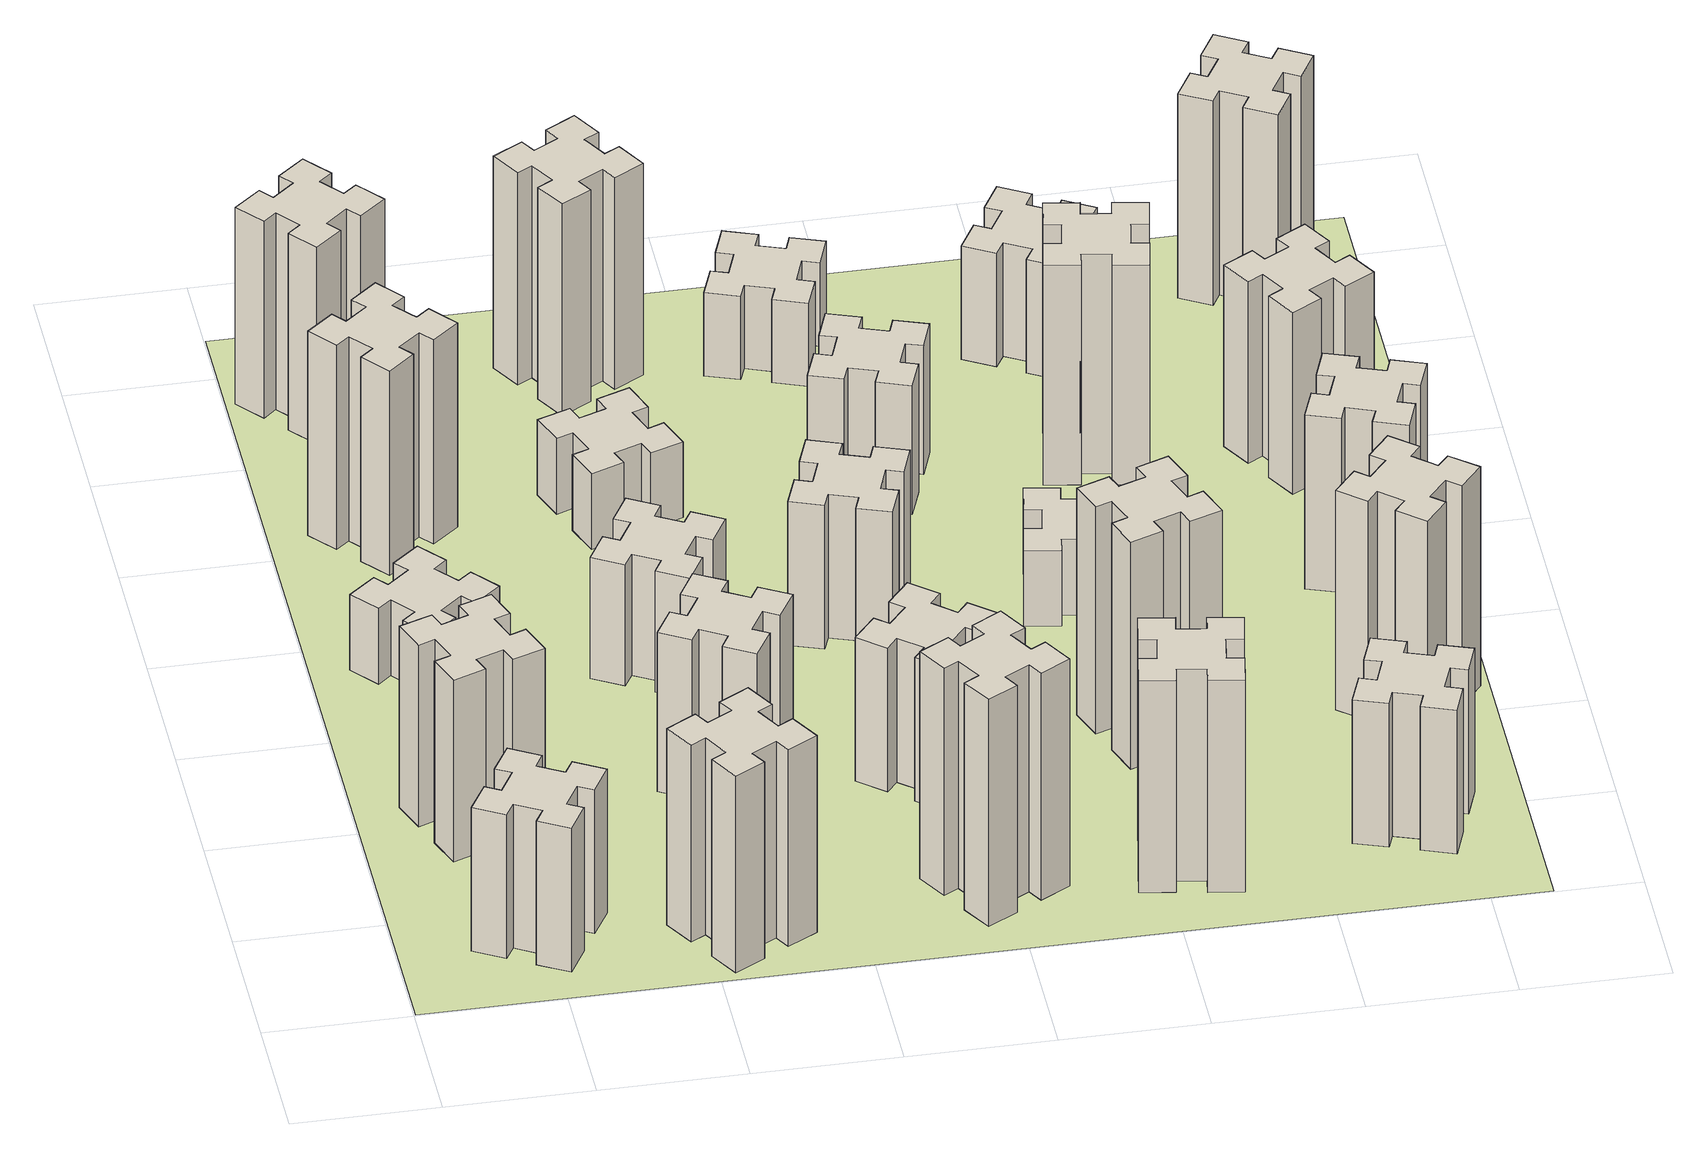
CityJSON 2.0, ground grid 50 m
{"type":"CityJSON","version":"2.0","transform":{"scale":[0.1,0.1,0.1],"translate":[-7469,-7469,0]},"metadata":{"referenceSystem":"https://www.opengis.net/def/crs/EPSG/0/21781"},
"CityObjects":{
"building1":{"type":"Building","attributes":{"class":"1000","function":"1000","usage":"1000","yearOfConstruction":2016,"roofType":"1000","measuredHeight":57,"storeysAboveGround":30,"storeysBelowGround":0},"geometry":[{"type":"Solid","lod":"1","boundaries":[[[[0,1,2,3,4,5,6,7,8,9,10,11,12,13,14,15,16,17,18,19]],[[17,16,20,21]],[[16,15,22,20]],[[15,14,23,22]],[[14,13,24,23]],[[13,12,25,24]],[[12,11,26,25]],[[11,10,27,26]],[[10,9,28,27]],[[9,8,29,28]],[[8,7,30,29]],[[7,6,31,30]],[[6,5,32,31]],[[5,4,33,32]],[[4,3,34,33]],[[3,2,35,34]],[[2,1,36,35]],[[1,0,37,36]],[[0,19,38,37]],[[19,18,39,38]],[[18,17,21,39]],[[24,25,26,27,28,29,30,31,32,33,34,35,36,37,38,39,21,20,22,23]]]]}]},
"building2":{"type":"Building","attributes":{"class":"1000","function":"1000","usage":"1000","yearOfConstruction":2016,"roofType":"1000","measuredHeight":72,"storeysAboveGround":30,"storeysBelowGround":0},"geometry":[{"type":"Solid","lod":"1","boundaries":[[[[40,41,42,43,44,45,46,47,48,49,50,51,52,53,54,55,56,57,58,59]],[[57,56,60,61]],[[56,55,62,60]],[[55,54,63,62]],[[54,53,64,63]],[[53,52,65,64]],[[52,51,66,65]],[[51,50,67,66]],[[50,49,68,67]],[[49,48,69,68]],[[48,47,70,69]],[[47,46,71,70]],[[46,45,72,71]],[[45,44,73,72]],[[44,43,74,73]],[[43,42,75,74]],[[42,41,76,75]],[[41,40,77,76]],[[40,59,78,77]],[[59,58,79,78]],[[58,57,61,79]],[[64,65,66,67,68,69,70,71,72,73,74,75,76,77,78,79,61,60,62,63]]]]}]},
"building3":{"type":"Building","attributes":{"class":"1000","function":"1000","usage":"1000","yearOfConstruction":2016,"roofType":"1000","measuredHeight":30,"storeysAboveGround":30,"storeysBelowGround":0},"geometry":[{"type":"Solid","lod":"1","boundaries":[[[[80,81,82,83,84,85,86,87,88,89,90,91,92,93,94,95,96,97,98,99]],[[97,96,100,101]],[[96,95,102,100]],[[95,94,103,102]],[[94,93,104,103]],[[93,92,105,104]],[[92,91,106,105]],[[91,90,107,106]],[[90,89,108,107]],[[89,88,109,108]],[[88,87,110,109]],[[87,86,111,110]],[[86,85,112,111]],[[85,84,113,112]],[[84,83,114,113]],[[83,82,115,114]],[[82,81,116,115]],[[81,80,117,116]],[[80,99,118,117]],[[99,98,119,118]],[[98,97,101,119]],[[104,105,106,107,108,109,110,111,112,113,114,115,116,117,118,119,101,100,102,103]]]]}]},
"building4":{"type":"Building","attributes":{"class":"1000","function":"1000","usage":"1000","yearOfConstruction":2016,"roofType":"1000","measuredHeight":81,"storeysAboveGround":30,"storeysBelowGround":0},"geometry":[{"type":"Solid","lod":"1","boundaries":[[[[120,121,122,123,124,125,126,127,128,129,130,131,132,133,134,135,136,137,138,139]],[[137,136,140,141]],[[136,135,142,140]],[[135,134,143,142]],[[134,133,144,143]],[[133,132,145,144]],[[132,131,146,145]],[[131,130,147,146]],[[130,129,148,147]],[[129,128,149,148]],[[128,127,150,149]],[[127,126,151,150]],[[126,125,152,151]],[[125,124,153,152]],[[124,123,154,153]],[[123,122,155,154]],[[122,121,156,155]],[[121,120,157,156]],[[120,139,158,157]],[[139,138,159,158]],[[138,137,141,159]],[[144,145,146,147,148,149,150,151,152,153,154,155,156,157,158,159,141,140,142,143]]]]}]},
"building5":{"type":"Building","attributes":{"class":"1000","function":"1000","usage":"1000","yearOfConstruction":2016,"roofType":"1000","measuredHeight":78,"storeysAboveGround":30,"storeysBelowGround":0},"geometry":[{"type":"Solid","lod":"1","boundaries":[[[[160,161,162,163,164,165,166,167,168,169,170,171,172,173,174,175,176,177,178,179]],[[177,176,180,181]],[[176,175,182,180]],[[175,174,183,182]],[[174,173,184,183]],[[173,172,185,184]],[[172,171,186,185]],[[171,170,187,186]],[[170,169,188,187]],[[169,168,189,188]],[[168,167,190,189]],[[167,166,191,190]],[[166,165,192,191]],[[165,164,193,192]],[[164,163,194,193]],[[163,162,195,194]],[[162,161,196,195]],[[161,160,197,196]],[[160,179,198,197]],[[179,178,199,198]],[[178,177,181,199]],[[184,185,186,187,188,189,190,191,192,193,194,195,196,197,198,199,181,180,182,183]]]]}]},
"building6":{"type":"Building","attributes":{"class":"1000","function":"1000","usage":"1000","yearOfConstruction":2016,"roofType":"1000","measuredHeight":78,"storeysAboveGround":30,"storeysBelowGround":0},"geometry":[{"type":"Solid","lod":"1","boundaries":[[[[200,201,202,203,204,205,206,207,208,209,210,211,212,213,214,215,216,217,218,219]],[[217,216,220,221]],[[216,215,222,220]],[[215,214,223,222]],[[214,213,224,223]],[[213,212,225,224]],[[212,211,226,225]],[[211,210,227,226]],[[210,209,228,227]],[[209,208,229,228]],[[208,207,230,229]],[[207,206,231,230]],[[206,205,232,231]],[[205,204,233,232]],[[204,203,234,233]],[[203,202,235,234]],[[202,201,236,235]],[[201,200,237,236]],[[200,219,238,237]],[[219,218,239,238]],[[218,217,221,239]],[[224,225,226,227,228,229,230,231,232,233,234,235,236,237,238,239,221,220,222,223]]]]}]},
"building7":{"type":"Building","attributes":{"class":"1000","function":"1000","usage":"1000","yearOfConstruction":2016,"roofType":"1000","measuredHeight":63,"storeysAboveGround":30,"storeysBelowGround":0},"geometry":[{"type":"Solid","lod":"1","boundaries":[[[[240,241,242,243,244,245,246,247,248,249,250,251,252,253,254,255,256,257,258,259]],[[257,256,260,261]],[[256,255,262,260]],[[255,254,263,262]],[[254,253,264,263]],[[253,252,265,264]],[[252,251,266,265]],[[251,250,267,266]],[[250,249,268,267]],[[249,248,269,268]],[[248,247,270,269]],[[247,246,271,270]],[[246,245,272,271]],[[245,244,273,272]],[[244,243,274,273]],[[243,242,275,274]],[[242,241,276,275]],[[241,240,277,276]],[[240,259,278,277]],[[259,258,279,278]],[[258,257,261,279]],[[264,265,266,267,268,269,270,271,272,273,274,275,276,277,278,279,261,260,262,263]]]]}]},
"building8":{"type":"Building","attributes":{"class":"1000","function":"1000","usage":"1000","yearOfConstruction":2016,"roofType":"1000","measuredHeight":48,"storeysAboveGround":30,"storeysBelowGround":0},"geometry":[{"type":"Solid","lod":"1","boundaries":[[[[280,281,282,283,284,285,286,287,288,289,290,291,292,293,294,295,296,297,298,299]],[[297,296,300,301]],[[296,295,302,300]],[[295,294,303,302]],[[294,293,304,303]],[[293,292,305,304]],[[292,291,306,305]],[[291,290,307,306]],[[290,289,308,307]],[[289,288,309,308]],[[288,287,310,309]],[[287,286,311,310]],[[286,285,312,311]],[[285,284,313,312]],[[284,283,314,313]],[[283,282,315,314]],[[282,281,316,315]],[[281,280,317,316]],[[280,299,318,317]],[[299,298,319,318]],[[298,297,301,319]],[[304,305,306,307,308,309,310,311,312,313,314,315,316,317,318,319,301,300,302,303]]]]}]},
"building9":{"type":"Building","attributes":{"class":"1000","function":"1000","usage":"1000","yearOfConstruction":2016,"roofType":"1000","measuredHeight":30,"storeysAboveGround":30,"storeysBelowGround":0},"geometry":[{"type":"Solid","lod":"1","boundaries":[[[[320,321,322,323,324,325,326,327,328,329,330,331,332,333,334,335,336,337,338,339]],[[337,336,340,341]],[[336,335,342,340]],[[335,334,343,342]],[[334,333,344,343]],[[333,332,345,344]],[[332,331,346,345]],[[331,330,347,346]],[[330,329,348,347]],[[329,328,349,348]],[[328,327,350,349]],[[327,326,351,350]],[[326,325,352,351]],[[325,324,353,352]],[[324,323,354,353]],[[323,322,355,354]],[[322,321,356,355]],[[321,320,357,356]],[[320,339,358,357]],[[339,338,359,358]],[[338,337,341,359]],[[344,345,346,347,348,349,350,351,352,353,354,355,356,357,358,359,341,340,342,343]]]]}]},
"building10":{"type":"Building","attributes":{"class":"1000","function":"1000","usage":"1000","yearOfConstruction":2016,"roofType":"1000","measuredHeight":90,"storeysAboveGround":30,"storeysBelowGround":0},"geometry":[{"type":"Solid","lod":"1","boundaries":[[[[360,361,362,363,364,365,366,367,368,369,370,371,372,373,374,375,376,377,378,379]],[[377,376,380,381]],[[376,375,382,380]],[[375,374,383,382]],[[374,373,384,383]],[[373,372,385,384]],[[372,371,386,385]],[[371,370,387,386]],[[370,369,388,387]],[[369,368,389,388]],[[368,367,390,389]],[[367,366,391,390]],[[366,365,392,391]],[[365,364,393,392]],[[364,363,394,393]],[[363,362,395,394]],[[362,361,396,395]],[[361,360,397,396]],[[360,379,398,397]],[[379,378,399,398]],[[378,377,381,399]],[[384,385,386,387,388,389,390,391,392,393,394,395,396,397,398,399,381,380,382,383]]]]}]},
"building11":{"type":"Building","attributes":{"class":"1000","function":"1000","usage":"1000","yearOfConstruction":2016,"roofType":"1000","measuredHeight":84,"storeysAboveGround":30,"storeysBelowGround":0},"geometry":[{"type":"Solid","lod":"1","boundaries":[[[[400,401,402,403,404,405,406,407,408,409,410,411,412,413,414,415,416,417,418,419]],[[417,416,420,421]],[[416,415,422,420]],[[415,414,423,422]],[[414,413,424,423]],[[413,412,425,424]],[[412,411,426,425]],[[411,410,427,426]],[[410,409,428,427]],[[409,408,429,428]],[[408,407,430,429]],[[407,406,431,430]],[[406,405,432,431]],[[405,404,433,432]],[[404,403,434,433]],[[403,402,435,434]],[[402,401,436,435]],[[401,400,437,436]],[[400,419,438,437]],[[419,418,439,438]],[[418,417,421,439]],[[424,425,426,427,428,429,430,431,432,433,434,435,436,437,438,439,421,420,422,423]]]]}]},
"building12":{"type":"Building","attributes":{"class":"1000","function":"1000","usage":"1000","yearOfConstruction":2016,"roofType":"1000","measuredHeight":57,"storeysAboveGround":30,"storeysBelowGround":0},"geometry":[{"type":"Solid","lod":"1","boundaries":[[[[440,441,442,443,444,445,446,447,448,449,450,451,452,453,454,455,456,457,458,459]],[[457,456,460,461]],[[456,455,462,460]],[[455,454,463,462]],[[454,453,464,463]],[[453,452,465,464]],[[452,451,466,465]],[[451,450,467,466]],[[450,449,468,467]],[[449,448,469,468]],[[448,447,470,469]],[[447,446,471,470]],[[446,445,472,471]],[[445,444,473,472]],[[444,443,474,473]],[[443,442,475,474]],[[442,441,476,475]],[[441,440,477,476]],[[440,459,478,477]],[[459,458,479,478]],[[458,457,461,479]],[[464,465,466,467,468,469,470,471,472,473,474,475,476,477,478,479,461,460,462,463]]]]}]},
"building13":{"type":"Building","attributes":{"class":"1000","function":"1000","usage":"1000","yearOfConstruction":2016,"roofType":"1000","measuredHeight":57,"storeysAboveGround":30,"storeysBelowGround":0},"geometry":[{"type":"Solid","lod":"1","boundaries":[[[[480,481,482,483,484,485,486,487,488,489,490,491,492,493,494,495,496,497,498,499]],[[497,496,500,501]],[[496,495,502,500]],[[495,494,503,502]],[[494,493,504,503]],[[493,492,505,504]],[[492,491,506,505]],[[491,490,507,506]],[[490,489,508,507]],[[489,488,509,508]],[[488,487,510,509]],[[487,486,511,510]],[[486,485,512,511]],[[485,484,513,512]],[[484,483,514,513]],[[483,482,515,514]],[[482,481,516,515]],[[481,480,517,516]],[[480,499,518,517]],[[499,498,519,518]],[[498,497,501,519]],[[504,505,506,507,508,509,510,511,512,513,514,515,516,517,518,519,501,500,502,503]]]]}]},
"building14":{"type":"Building","attributes":{"class":"1000","function":"1000","usage":"1000","yearOfConstruction":2016,"roofType":"1000","measuredHeight":84,"storeysAboveGround":30,"storeysBelowGround":0},"geometry":[{"type":"Solid","lod":"1","boundaries":[[[[520,521,522,523,524,525,526,527,528,529,530,531,532,533,534,535,536,537,538,539]],[[537,536,540,541]],[[536,535,542,540]],[[535,534,543,542]],[[534,533,544,543]],[[533,532,545,544]],[[532,531,546,545]],[[531,530,547,546]],[[530,529,548,547]],[[529,528,549,548]],[[528,527,550,549]],[[527,526,551,550]],[[526,525,552,551]],[[525,524,553,552]],[[524,523,554,553]],[[523,522,555,554]],[[522,521,556,555]],[[521,520,557,556]],[[520,539,558,557]],[[539,538,559,558]],[[538,537,541,559]],[[544,545,546,547,548,549,550,551,552,553,554,555,556,557,558,559,541,540,542,543]]]]}]},
"building15":{"type":"Building","attributes":{"class":"1000","function":"1000","usage":"1000","yearOfConstruction":2016,"roofType":"1000","measuredHeight":51,"storeysAboveGround":30,"storeysBelowGround":0},"geometry":[{"type":"Solid","lod":"1","boundaries":[[[[560,561,562,563,564,565,566,567,568,569,570,571,572,573,574,575,576,577,578,579]],[[577,576,580,581]],[[576,575,582,580]],[[575,574,583,582]],[[574,573,584,583]],[[573,572,585,584]],[[572,571,586,585]],[[571,570,587,586]],[[570,569,588,587]],[[569,568,589,588]],[[568,567,590,589]],[[567,566,591,590]],[[566,565,592,591]],[[565,564,593,592]],[[564,563,594,593]],[[563,562,595,594]],[[562,561,596,595]],[[561,560,597,596]],[[560,579,598,597]],[[579,578,599,598]],[[578,577,581,599]],[[584,585,586,587,588,589,590,591,592,593,594,595,596,597,598,599,581,580,582,583]]]]}]},
"building16":{"type":"Building","attributes":{"class":"1000","function":"1000","usage":"1000","yearOfConstruction":2016,"roofType":"1000","measuredHeight":33,"storeysAboveGround":30,"storeysBelowGround":0},"geometry":[{"type":"Solid","lod":"1","boundaries":[[[[600,601,602,603,604,605,606,607,608,609,610,611,612,613,614,615,616,617,618,619]],[[617,616,620,621]],[[616,615,622,620]],[[615,614,623,622]],[[614,613,624,623]],[[613,612,625,624]],[[612,611,626,625]],[[611,610,627,626]],[[610,609,628,627]],[[609,608,629,628]],[[608,607,630,629]],[[607,606,631,630]],[[606,605,632,631]],[[605,604,633,632]],[[604,603,634,633]],[[603,602,635,634]],[[602,601,636,635]],[[601,600,637,636]],[[600,619,638,637]],[[619,618,639,638]],[[618,617,621,639]],[[624,625,626,627,628,629,630,631,632,633,634,635,636,637,638,639,621,620,622,623]]]]}]},
"building17":{"type":"Building","attributes":{"class":"1000","function":"1000","usage":"1000","yearOfConstruction":2016,"roofType":"1000","measuredHeight":90,"storeysAboveGround":30,"storeysBelowGround":0},"geometry":[{"type":"Solid","lod":"1","boundaries":[[[[640,641,642,643,644,645,646,647,648,649,650,651,652,653,654,655,656,657,658,659]],[[657,656,660,661]],[[656,655,662,660]],[[655,654,663,662]],[[654,653,664,663]],[[653,652,665,664]],[[652,651,666,665]],[[651,650,667,666]],[[650,649,668,667]],[[649,648,669,668]],[[648,647,670,669]],[[647,646,671,670]],[[646,645,672,671]],[[645,644,673,672]],[[644,643,674,673]],[[643,642,675,674]],[[642,641,676,675]],[[641,640,677,676]],[[640,659,678,677]],[[659,658,679,678]],[[658,657,661,679]],[[664,665,666,667,668,669,670,671,672,673,674,675,676,677,678,679,661,660,662,663]]]]}]},
"building18":{"type":"Building","attributes":{"class":"1000","function":"1000","usage":"1000","yearOfConstruction":2016,"roofType":"1000","measuredHeight":30,"storeysAboveGround":30,"storeysBelowGround":0},"geometry":[{"type":"Solid","lod":"1","boundaries":[[[[680,681,682,683,684,685,686,687,688,689,690,691,692,693,694,695,696,697,698,699]],[[697,696,700,701]],[[696,695,702,700]],[[695,694,703,702]],[[694,693,704,703]],[[693,692,705,704]],[[692,691,706,705]],[[691,690,707,706]],[[690,689,708,707]],[[689,688,709,708]],[[688,687,710,709]],[[687,686,711,710]],[[686,685,712,711]],[[685,684,713,712]],[[684,683,714,713]],[[683,682,715,714]],[[682,681,716,715]],[[681,680,717,716]],[[680,699,718,717]],[[699,698,719,718]],[[698,697,701,719]],[[704,705,706,707,708,709,710,711,712,713,714,715,716,717,718,719,701,700,702,703]]]]}]},
"building19":{"type":"Building","attributes":{"class":"1000","function":"1000","usage":"1000","yearOfConstruction":2016,"roofType":"1000","measuredHeight":87,"storeysAboveGround":30,"storeysBelowGround":0},"geometry":[{"type":"Solid","lod":"1","boundaries":[[[[720,721,722,723,724,725,726,727,728,729,730,731,732,733,734,735,736,737,738,739]],[[737,736,740,741]],[[736,735,742,740]],[[735,734,743,742]],[[734,733,744,743]],[[733,732,745,744]],[[732,731,746,745]],[[731,730,747,746]],[[730,729,748,747]],[[729,728,749,748]],[[728,727,750,749]],[[727,726,751,750]],[[726,725,752,751]],[[725,724,753,752]],[[724,723,754,753]],[[723,722,755,754]],[[722,721,756,755]],[[721,720,757,756]],[[720,739,758,757]],[[739,738,759,758]],[[738,737,741,759]],[[744,745,746,747,748,749,750,751,752,753,754,755,756,757,758,759,741,740,742,743]]]]}]},
"building20":{"type":"Building","attributes":{"class":"1000","function":"1000","usage":"1000","yearOfConstruction":2016,"roofType":"1000","measuredHeight":57,"storeysAboveGround":30,"storeysBelowGround":0},"geometry":[{"type":"Solid","lod":"1","boundaries":[[[[760,761,762,763,764,765,766,767,768,769,770,771,772,773,774,775,776,777,778,779]],[[777,776,780,781]],[[776,775,782,780]],[[775,774,783,782]],[[774,773,784,783]],[[773,772,785,784]],[[772,771,786,785]],[[771,770,787,786]],[[770,769,788,787]],[[769,768,789,788]],[[768,767,790,789]],[[767,766,791,790]],[[766,765,792,791]],[[765,764,793,792]],[[764,763,794,793]],[[763,762,795,794]],[[762,761,796,795]],[[761,760,797,796]],[[760,779,798,797]],[[779,778,799,798]],[[778,777,781,799]],[[784,785,786,787,788,789,790,791,792,793,794,795,796,797,798,799,781,780,782,783]]]]}]},
"building21":{"type":"Building","attributes":{"class":"1000","function":"1000","usage":"1000","yearOfConstruction":2016,"roofType":"1000","measuredHeight":45,"storeysAboveGround":30,"storeysBelowGround":0},"geometry":[{"type":"Solid","lod":"1","boundaries":[[[[800,801,802,803,804,805,806,807,808,809,810,811,812,813,814,815,816,817,818,819]],[[817,816,820,821]],[[816,815,822,820]],[[815,814,823,822]],[[814,813,824,823]],[[813,812,825,824]],[[812,811,826,825]],[[811,810,827,826]],[[810,809,828,827]],[[809,808,829,828]],[[808,807,830,829]],[[807,806,831,830]],[[806,805,832,831]],[[805,804,833,832]],[[804,803,834,833]],[[803,802,835,834]],[[802,801,836,835]],[[801,800,837,836]],[[800,819,838,837]],[[819,818,839,838]],[[818,817,821,839]],[[824,825,826,827,828,829,830,831,832,833,834,835,836,837,838,839,821,820,822,823]]]]}]},
"building22":{"type":"Building","attributes":{"class":"1000","function":"1000","usage":"1000","yearOfConstruction":2016,"roofType":"1000","measuredHeight":87,"storeysAboveGround":30,"storeysBelowGround":0},"geometry":[{"type":"Solid","lod":"1","boundaries":[[[[840,841,842,843,844,845,846,847,848,849,850,851,852,853,854,855,856,857,858,859]],[[857,856,860,861]],[[856,855,862,860]],[[855,854,863,862]],[[854,853,864,863]],[[853,852,865,864]],[[852,851,866,865]],[[851,850,867,866]],[[850,849,868,867]],[[849,848,869,868]],[[848,847,870,869]],[[847,846,871,870]],[[846,845,872,871]],[[845,844,873,872]],[[844,843,874,873]],[[843,842,875,874]],[[842,841,876,875]],[[841,840,877,876]],[[840,859,878,877]],[[859,858,879,878]],[[858,857,861,879]],[[864,865,866,867,868,869,870,871,872,873,874,875,876,877,878,879,861,860,862,863]]]]}]},
"building23":{"type":"Building","attributes":{"class":"1000","function":"1000","usage":"1000","yearOfConstruction":2016,"roofType":"1000","measuredHeight":69,"storeysAboveGround":30,"storeysBelowGround":0},"geometry":[{"type":"Solid","lod":"1","boundaries":[[[[880,881,882,883,884,885,886,887,888,889,890,891,892,893,894,895,896,897,898,899]],[[897,896,900,901]],[[896,895,902,900]],[[895,894,903,902]],[[894,893,904,903]],[[893,892,905,904]],[[892,891,906,905]],[[891,890,907,906]],[[890,889,908,907]],[[889,888,909,908]],[[888,887,910,909]],[[887,886,911,910]],[[886,885,912,911]],[[885,884,913,912]],[[884,883,914,913]],[[883,882,915,914]],[[882,881,916,915]],[[881,880,917,916]],[[880,899,918,917]],[[899,898,919,918]],[[898,897,901,919]],[[904,905,906,907,908,909,910,911,912,913,914,915,916,917,918,919,901,900,902,903]]]]}]},
"building24":{"type":"Building","attributes":{"class":"1000","function":"1000","usage":"1000","yearOfConstruction":2016,"roofType":"1000","measuredHeight":72,"storeysAboveGround":30,"storeysBelowGround":0},"geometry":[{"type":"Solid","lod":"1","boundaries":[[[[920,921,922,923,924,925,926,927,928,929,930,931,932,933,934,935,936,937,938,939]],[[937,936,940,941]],[[936,935,942,940]],[[935,934,943,942]],[[934,933,944,943]],[[933,932,945,944]],[[932,931,946,945]],[[931,930,947,946]],[[930,929,948,947]],[[929,928,949,948]],[[928,927,950,949]],[[927,926,951,950]],[[926,925,952,951]],[[925,924,953,952]],[[924,923,954,953]],[[923,922,955,954]],[[922,921,956,955]],[[921,920,957,956]],[[920,939,958,957]],[[939,938,959,958]],[[938,937,941,959]],[[944,945,946,947,948,949,950,951,952,953,954,955,956,957,958,959,941,940,942,943]]]]}]},
"building25":{"type":"Building","attributes":{"class":"1000","function":"1000","usage":"1000","yearOfConstruction":2016,"roofType":"1000","measuredHeight":81,"storeysAboveGround":30,"storeysBelowGround":0},"geometry":[{"type":"Solid","lod":"1","boundaries":[[[[960,961,962,963,964,965,966,967,968,969,970,971,972,973,974,975,976,977,978,979]],[[977,976,980,981]],[[976,975,982,980]],[[975,974,983,982]],[[974,973,984,983]],[[973,972,985,984]],[[972,971,986,985]],[[971,970,987,986]],[[970,969,988,987]],[[969,968,989,988]],[[968,967,990,989]],[[967,966,991,990]],[[966,965,992,991]],[[965,964,993,992]],[[964,963,994,993]],[[963,962,995,994]],[[962,961,996,995]],[[961,960,997,996]],[[960,979,998,997]],[[979,978,999,998]],[[978,977,981,999]],[[984,985,986,987,988,989,990,991,992,993,994,995,996,997,998,999,981,980,982,983]]]]}]},
"landuse1":{"type":"LandUse","attributes":{"name":"plot1","function":"1010"},"geometry":[{"type":"MultiSurface","lod":"1","boundaries":[[[1000,1001,1002,1003]]]}]}
},
"vertices":[
[405,474,0],[355,387,0],[303,417,0],[243,313,0],[347,253,0],[377,305,0],[464,255,0],[434,203,0],[538,143,0],[598,247,0],[546,277,0],[596,364,0],[648,334,0],[708,438,0],[604,498,0],[574,446,0],[487,496,0],[517,548,0],[413,608,0],[353,504,0],[487,496,570],[517,548,570],[574,446,570],[604,498,570],[708,438,570],[648,334,570],[596,364,570],[546,277,570],[598,247,570],[538,143,570],[434,203,570],[464,255,570],[377,305,570],[347,253,570],[243,313,570],[303,417,570],[355,387,570],[405,474,570],[353,504,570],[413,608,570],
[366,895,0],[460,929,0],[480,873,0],[593,914,0],[552,1027,0],[496,1006,0],[462,1100,0],[518,1120,0],[477,1233,0],[364,1192,0],[385,1136,0],[291,1102,0],[270,1158,0],[157,1117,0],[199,1004,0],[255,1025,0],[289,931,0],[233,910,0],[274,797,0],[387,839,0],[289,931,720],[233,910,720],[255,1025,720],[199,1004,720],[157,1117,720],[270,1158,720],[291,1102,720],[385,1136,720],[364,1192,720],[477,1233,720],[518,1120,720],[462,1100,720],[496,1006,720],[552,1027,720],[593,914,720],[480,873,720],[460,929,720],[366,895,720],[387,839,720],[274,797,720],
[492,1888,0],[427,1964,0],[473,2003,0],[396,2095,0],[304,2018,0],[343,1972,0],[266,1907,0],[228,1953,0],[136,1876,0],[213,1784,0],[259,1823,0],[323,1746,0],[277,1708,0],[354,1616,0],[446,1693,0],[408,1739,0],[484,1803,0],[523,1757,0],[615,1834,0],[538,1926,0],[484,1803,300],[523,1757,300],[408,1739,300],[446,1693,300],[354,1616,300],[277,1708,300],[323,1746,300],[259,1823,300],[213,1784,300],[136,1876,300],[228,1953,300],[266,1907,300],[343,1972,300],[304,2018,300],[396,2095,300],[473,2003,300],[427,1964,300],[492,1888,300],[538,1926,300],[615,1834,300],
[343,2712,0],[266,2647,0],[228,2693,0],[136,2616,0],[213,2524,0],[259,2563,0],[323,2486,0],[277,2448,0],[354,2356,0],[446,2433,0],[408,2479,0],[484,2543,0],[523,2497,0],[615,2574,0],[538,2666,0],[492,2628,0],[427,2704,0],[473,2743,0],[396,2835,0],[304,2758,0],[427,2704,810],[473,2743,810],[492,2628,810],[538,2666,810],[615,2574,810],[523,2497,810],[484,2543,810],[408,2479,810],[446,2433,810],[354,2356,810],[277,2448,810],[323,2486,810],[259,2563,810],[213,2524,810],[136,2616,810],[228,2693,810],[266,2647,810],[343,2712,810],[304,2758,810],[396,2835,810],
[1127,155,0],[1214,205,0],[1244,153,0],[1348,213,0],[1288,317,0],[1236,287,0],[1186,374,0],[1238,404,0],[1178,508,0],[1074,448,0],[1104,396,0],[1017,346,0],[987,398,0],[883,338,0],[943,234,0],[995,264,0],[1045,177,0],[993,147,0],[1053,43,0],[1157,103,0],[1045,177,780],[993,147,780],[995,264,780],[943,234,780],[883,338,780],[987,398,780],[1017,346,780],[1104,396,780],[1074,448,780],[1178,508,780],[1238,404,780],[1186,374,780],[1236,287,780],[1288,317,780],[1348,213,780],[1244,153,780],[1214,205,780],[1127,155,780],[1157,103,780],[1053,43,780],
[308,3219,0],[384,3283,0],[423,3237,0],[515,3314,0],[438,3406,0],[392,3368,0],[327,3444,0],[373,3483,0],[296,3575,0],[204,3498,0],[243,3452,0],[166,3387,0],[128,3433,0],[36,3356,0],[113,3264,0],[159,3303,0],[223,3226,0],[177,3188,0],[254,3096,0],[346,3173,0],[223,3226,780],[177,3188,780],[159,3303,780],[113,3264,780],[36,3356,780],[128,3433,780],[166,3387,780],[243,3452,780],[204,3498,780],[296,3575,780],[373,3483,780],[327,3444,780],[392,3368,780],[438,3406,780],[515,3314,780],[423,3237,780],[384,3283,780],[308,3219,780],[346,3173,780],[254,3096,780],
[1286,1017,0],[1336,1104,0],[1388,1074,0],[1448,1178,0],[1344,1238,0],[1314,1186,0],[1227,1236,0],[1257,1288,0],[1153,1348,0],[1093,1244,0],[1145,1214,0],[1095,1127,0],[1043,1157,0],[983,1053,0],[1087,993,0],[1117,1045,0],[1204,995,0],[1174,943,0],[1278,883,0],[1338,987,0],[1204,995,630],[1174,943,630],[1117,1045,630],[1087,993,630],[983,1053,630],[1043,1157,630],[1095,1127,630],[1145,1214,630],[1093,1244,630],[1153,1348,630],[1257,1288,630],[1227,1236,630],[1314,1186,630],[1344,1238,630],[1448,1178,630],[1388,1074,630],[1336,1104,630],[1286,1017,630],[1338,987,630],[1278,883,630],
[1045,1854,0],[995,1767,0],[943,1797,0],[883,1693,0],[987,1633,0],[1017,1685,0],[1104,1635,0],[1074,1583,0],[1178,1523,0],[1238,1627,0],[1186,1657,0],[1236,1744,0],[1288,1714,0],[1348,1818,0],[1244,1878,0],[1214,1826,0],[1127,1876,0],[1157,1928,0],[1053,1988,0],[993,1884,0],[1127,1876,480],[1157,1928,480],[1214,1826,480],[1244,1878,480],[1348,1818,480],[1288,1714,480],[1236,1744,480],[1186,1657,480],[1238,1627,480],[1178,1523,480],[1074,1583,480],[1104,1635,480],[1017,1685,480],[987,1633,480],[883,1693,480],[943,1797,480],[995,1767,480],[1045,1854,480],[993,1884,480],[1053,1988,480],
[1106,2475,0],[1200,2509,0],[1220,2453,0],[1333,2494,0],[1292,2607,0],[1236,2586,0],[1202,2680,0],[1258,2700,0],[1217,2813,0],[1104,2772,0],[1125,2716,0],[1031,2682,0],[1010,2738,0],[897,2697,0],[939,2584,0],[995,2605,0],[1029,2511,0],[973,2490,0],[1014,2377,0],[1127,2419,0],[1029,2511,300],[973,2490,300],[995,2605,300],[939,2584,300],[897,2697,300],[1010,2738,300],[1031,2682,300],[1125,2716,300],[1104,2772,300],[1217,2813,300],[1258,2700,300],[1202,2680,300],[1236,2586,300],[1292,2607,300],[1333,2494,300],[1220,2453,300],[1200,2509,300],[1106,2475,300],[1127,2419,300],[1014,2377,300],
[2076,387,0],[2026,474,0],[2078,504,0],[2018,608,0],[1914,548,0],[1944,496,0],[1857,446,0],[1827,498,0],[1723,438,0],[1783,334,0],[1835,364,0],[1885,277,0],[1833,247,0],[1893,143,0],[1997,203,0],[1967,255,0],[2054,305,0],[2084,253,0],[2188,313,0],[2128,417,0],[2054,305,900],[2084,253,900],[1967,255,900],[1997,203,900],[1893,143,900],[1833,247,900],[1885,277,900],[1835,364,900],[1783,334,900],[1723,438,900],[1827,498,900],[1857,446,900],[1944,496,900],[1914,548,900],[2018,608,900],[2078,504,900],[2026,474,900],[2076,387,900],[2128,417,900],[2188,313,900],
[1104,3456,0],[1017,3406,0],[987,3458,0],[883,3398,0],[943,3294,0],[995,3324,0],[1045,3237,0],[993,3207,0],[1053,3103,0],[1157,3163,0],[1127,3215,0],[1214,3265,0],[1244,3213,0],[1348,3273,0],[1288,3377,0],[1236,3347,0],[1186,3434,0],[1238,3464,0],[1178,3568,0],[1074,3508,0],[1186,3434,840],[1238,3464,840],[1236,3347,840],[1288,3377,840],[1348,3273,840],[1244,3213,840],[1214,3265,840],[1127,3215,840],[1157,3163,840],[1053,3103,840],[993,3207,840],[1045,3237,840],[995,3324,840],[943,3294,840],[883,3398,840],[987,3458,840],[1017,3406,840],[1104,3456,840],[1074,3508,840],[1178,3568,840],
[1803,1124,0],[1739,1048,0],[1693,1086,0],[1616,994,0],[1708,917,0],[1746,963,0],[1823,899,0],[1784,853,0],[1876,776,0],[1953,868,0],[1907,906,0],[1972,983,0],[2018,944,0],[2095,1036,0],[2003,1113,0],[1964,1067,0],[1888,1132,0],[1926,1178,0],[1834,1255,0],[1757,1163,0],[1888,1132,570],[1926,1178,570],[1964,1067,570],[2003,1113,570],[2095,1036,570],[2018,944,570],[1972,983,570],[1907,906,570],[1953,868,570],[1876,776,570],[1784,853,570],[1823,899,570],[1746,963,570],[1708,917,570],[1616,994,570],[1693,1086,570],[1739,1048,570],[1803,1124,570],[1757,1163,570],[1834,1255,570],
[1842,1771,0],[1876,1865,0],[1932,1844,0],[1973,1957,0],[1860,1998,0],[1840,1942,0],[1746,1976,0],[1767,2032,0],[1654,2073,0],[1613,1960,0],[1669,1940,0],[1635,1846,0],[1579,1867,0],[1537,1754,0],[1650,1713,0],[1671,1769,0],[1765,1735,0],[1744,1679,0],[1857,1637,0],[1898,1750,0],[1765,1735,570],[1744,1679,570],[1671,1769,570],[1650,1713,570],[1537,1754,570],[1579,1867,570],[1635,1846,570],[1669,1940,570],[1613,1960,570],[1654,2073,570],[1767,2032,570],[1746,1976,570],[1840,1942,570],[1860,1998,570],[1973,1957,570],[1932,1844,570],[1876,1865,570],[1842,1771,570],[1898,1750,570],[1857,1637,570],
[2496,444,0],[2478,345,0],[2419,356,0],[2398,237,0],[2517,217,0],[2527,276,0],[2625,258,0],[2615,199,0],[2733,178,0],[2754,297,0],[2695,307,0],[2712,405,0],[2771,395,0],[2792,513,0],[2674,534,0],[2664,475,0],[2565,492,0],[2576,551,0],[2457,572,0],[2437,454,0],[2565,492,840],[2576,551,840],[2664,475,840],[2674,534,840],[2792,513,840],[2771,395,840],[2712,405,840],[2695,307,840],[2754,297,840],[2733,178,840],[2615,199,840],[2625,258,840],[2527,276,840],[2517,217,840],[2398,237,840],[2419,356,840],[2478,345,840],[2496,444,840],[2437,454,840],[2457,572,840],
[2040,2682,0],[1946,2716,0],[1967,2772,0],[1854,2813,0],[1813,2700,0],[1869,2680,0],[1835,2586,0],[1779,2607,0],[1737,2494,0],[1850,2453,0],[1871,2509,0],[1965,2475,0],[1944,2419,0],[2057,2377,0],[2098,2490,0],[2042,2511,0],[2076,2605,0],[2132,2584,0],[2173,2697,0],[2060,2738,0],[2076,2605,510],[2132,2584,510],[2042,2511,510],[2098,2490,510],[2057,2377,510],[1944,2419,510],[1965,2475,510],[1871,2509,510],[1850,2453,510],[1737,2494,510],[1779,2607,510],[1835,2586,510],[1869,2680,510],[1813,2700,510],[1854,2813,510],[1967,2772,510],[1946,2716,510],[2040,2682,510],[2060,2738,510],[2173,2697,510],
[1671,3249,0],[1765,3215,0],[1744,3159,0],[1857,3117,0],[1898,3230,0],[1842,3251,0],[1876,3345,0],[1932,3324,0],[1973,3437,0],[1860,3478,0],[1840,3422,0],[1746,3456,0],[1767,3512,0],[1654,3553,0],[1613,3440,0],[1669,3420,0],[1635,3326,0],[1579,3347,0],[1537,3234,0],[1650,3193,0],[1635,3326,330],[1579,3347,330],[1669,3420,330],[1613,3440,330],[1654,3553,330],[1767,3512,330],[1746,3456,330],[1840,3422,330],[1860,3478,330],[1973,3437,330],[1932,3324,330],[1876,3345,330],[1842,3251,330],[1898,3230,330],[1857,3117,330],[1744,3159,330],[1765,3215,330],[1671,3249,330],[1650,3193,330],[1537,3234,330],
[2586,995,0],[2680,1029,0],[2700,973,0],[2813,1014,0],[2772,1127,0],[2716,1106,0],[2682,1200,0],[2738,1220,0],[2697,1333,0],[2584,1292,0],[2605,1236,0],[2511,1202,0],[2490,1258,0],[2377,1217,0],[2419,1104,0],[2475,1125,0],[2509,1031,0],[2453,1010,0],[2494,897,0],[2607,939,0],[2509,1031,900],[2453,1010,900],[2475,1125,900],[2419,1104,900],[2377,1217,900],[2490,1258,900],[2511,1202,900],[2605,1236,900],[2584,1292,900],[2697,1333,900],[2738,1220,900],[2682,1200,900],[2716,1106,900],[2772,1127,900],[2813,1014,900],[2700,973,900],[2680,1029,900],[2586,995,900],[2607,939,900],[2494,897,900],
[2427,1756,0],[2525,1738,0],[2515,1679,0],[2633,1658,0],[2654,1777,0],[2595,1787,0],[2612,1885,0],[2671,1875,0],[2692,1993,0],[2574,2014,0],[2564,1955,0],[2465,1972,0],[2476,2031,0],[2357,2052,0],[2337,1934,0],[2396,1924,0],[2378,1825,0],[2319,1836,0],[2298,1717,0],[2417,1697,0],[2378,1825,300],[2319,1836,300],[2396,1924,300],[2337,1934,300],[2357,2052,300],[2476,2031,300],[2465,1972,300],[2564,1955,300],[2574,2014,300],[2692,1993,300],[2671,1875,300],[2612,1885,300],[2595,1787,300],[2654,1777,300],[2633,1658,300],[2515,1679,300],[2525,1738,300],[2427,1756,300],[2417,1697,300],[2298,1717,300],
[2627,2496,0],[2725,2478,0],[2715,2419,0],[2833,2398,0],[2854,2517,0],[2795,2527,0],[2812,2625,0],[2871,2615,0],[2892,2733,0],[2774,2754,0],[2764,2695,0],[2665,2712,0],[2676,2771,0],[2557,2792,0],[2537,2674,0],[2596,2664,0],[2578,2565,0],[2519,2576,0],[2498,2457,0],[2617,2437,0],[2578,2565,870],[2519,2576,870],[2596,2664,870],[2537,2674,870],[2557,2792,870],[2676,2771,870],[2665,2712,870],[2764,2695,870],[2774,2754,870],[2892,2733,870],[2871,2615,870],[2812,2625,870],[2795,2527,870],[2854,2517,870],[2833,2398,870],[2715,2419,870],[2725,2478,870],[2627,2496,870],[2617,2437,870],[2498,2457,870],
[3422,391,0],[3456,485,0],[3512,464,0],[3553,577,0],[3440,618,0],[3420,562,0],[3326,596,0],[3347,652,0],[3234,693,0],[3193,580,0],[3249,560,0],[3215,466,0],[3159,487,0],[3117,374,0],[3230,333,0],[3251,389,0],[3345,355,0],[3324,299,0],[3437,257,0],[3478,370,0],[3345,355,570],[3324,299,570],[3251,389,570],[3230,333,570],[3117,374,570],[3159,487,570],[3215,466,570],[3249,560,570],[3193,580,570],[3234,693,570],[3347,652,570],[3326,596,570],[3420,562,570],[3440,618,570],[3553,577,570],[3512,464,570],[3456,485,570],[3422,391,570],[3478,370,570],[3437,257,570],
[2497,3165,0],[2584,3115,0],[2554,3063,0],[2658,3003,0],[2718,3107,0],[2666,3137,0],[2716,3224,0],[2768,3194,0],[2828,3298,0],[2724,3358,0],[2694,3306,0],[2607,3356,0],[2637,3408,0],[2533,3468,0],[2473,3364,0],[2525,3334,0],[2475,3247,0],[2423,3277,0],[2363,3173,0],[2467,3113,0],[2475,3247,450],[2423,3277,450],[2525,3334,450],[2473,3364,450],[2533,3468,450],[2637,3408,450],[2607,3356,450],[2694,3306,450],[2724,3358,450],[2828,3298,450],[2768,3194,450],[2716,3224,450],[2666,3137,450],[2718,3107,450],[2658,3003,450],[2554,3063,450],[2584,3115,450],[2497,3165,450],[2467,3113,450],[2363,3173,450],
[3487,1006,0],[3552,1083,0],[3598,1044,0],[3675,1136,0],[3583,1213,0],[3544,1167,0],[3468,1232,0],[3506,1278,0],[3414,1355,0],[3337,1263,0],[3383,1224,0],[3319,1148,0],[3273,1186,0],[3196,1094,0],[3288,1017,0],[3326,1063,0],[3403,999,0],[3364,953,0],[3456,876,0],[3533,968,0],[3403,999,870],[3364,953,870],[3326,1063,870],[3288,1017,870],[3196,1094,870],[3273,1186,870],[3319,1148,870],[3383,1224,870],[3337,1263,870],[3414,1355,870],[3506,1278,870],[3468,1232,870],[3544,1167,870],[3583,1213,870],[3675,1136,870],[3598,1044,870],[3552,1083,870],[3487,1006,870],[3533,968,870],[3456,876,870],
[3351,1769,0],[3445,1735,0],[3424,1679,0],[3537,1637,0],[3578,1750,0],[3522,1771,0],[3556,1865,0],[3612,1844,0],[3653,1957,0],[3540,1998,0],[3520,1942,0],[3426,1976,0],[3447,2032,0],[3334,2073,0],[3293,1960,0],[3349,1940,0],[3315,1846,0],[3259,1867,0],[3217,1754,0],[3330,1713,0],[3315,1846,690],[3259,1867,690],[3349,1940,690],[3293,1960,690],[3334,2073,690],[3447,2032,690],[3426,1976,690],[3520,1942,690],[3540,1998,690],[3653,1957,690],[3612,1844,690],[3556,1865,690],[3522,1771,690],[3578,1750,690],[3537,1637,690],[3424,1679,690],[3445,1735,690],[3351,1769,690],[3330,1713,690],[3217,1754,690],
[3456,2507,0],[3406,2594,0],[3458,2624,0],[3398,2728,0],[3294,2668,0],[3324,2616,0],[3237,2566,0],[3207,2618,0],[3103,2558,0],[3163,2454,0],[3215,2484,0],[3265,2397,0],[3213,2367,0],[3273,2263,0],[3377,2323,0],[3347,2375,0],[3434,2425,0],[3464,2373,0],[3568,2433,0],[3508,2537,0],[3434,2425,720],[3464,2373,720],[3347,2375,720],[3377,2323,720],[3273,2263,720],[3213,2367,720],[3265,2397,720],[3215,2484,720],[3163,2454,720],[3103,2558,720],[3207,2618,720],[3237,2566,720],[3324,2616,720],[3294,2668,720],[3398,2728,720],[3458,2624,720],[3406,2594,720],[3456,2507,720],[3508,2537,720],[3568,2433,720],
[3237,3365,0],[3324,3315,0],[3294,3263,0],[3398,3203,0],[3458,3307,0],[3406,3337,0],[3456,3424,0],[3508,3394,0],[3568,3498,0],[3464,3558,0],[3434,3506,0],[3347,3556,0],[3377,3608,0],[3273,3668,0],[3213,3564,0],[3265,3534,0],[3215,3447,0],[3163,3477,0],[3103,3373,0],[3207,3313,0],[3215,3447,810],[3163,3477,810],[3265,3534,810],[3213,3564,810],[3273,3668,810],[3377,3608,810],[3347,3556,810],[3434,3506,810],[3464,3558,810],[3568,3498,810],[3508,3394,810],[3456,3424,810],[3406,3337,810],[3458,3307,810],[3398,3203,810],[3294,3263,810],[3324,3315,810],[3237,3365,810],[3207,3313,810],[3103,3373,810],
[5,3705,0],[3705,3705,0],[3705,5,0],[5,5,0]
]}
